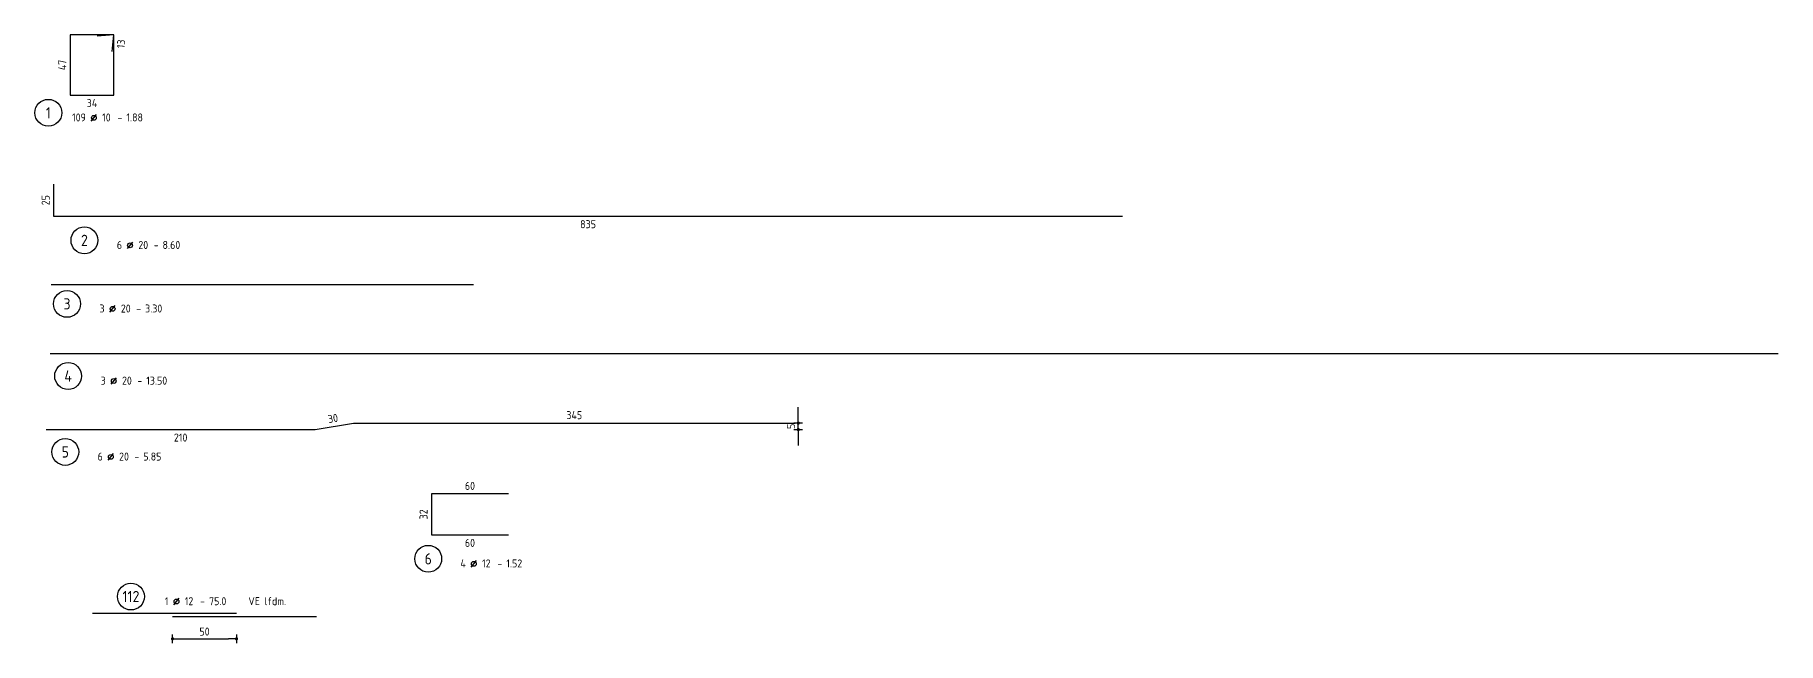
# Model space of a CAD drawing. Extents: x 0 to 39.9, y -6 to 14.9.
# Drawn here: x 26.28 to 39.9, y 9.89 to 14.64 of the extents above; entities that cross this region are included whole.
import ezdxf
from ezdxf.enums import TextEntityAlignment as Align

# ---------------------------------------------------------------- set-up
doc = ezdxf.new("R2010")
doc.units = 0
doc.header["$LTSCALE"] = 0.25
doc.linetypes.add('AUSGEZOGEN', pattern=[1000.01, 1000, 0.01])
doc.layers.add('MASSE', color=7, linetype='Continuous')
doc.layers.add('RND', color=7, linetype='Continuous')
doc.layers.add('NOPLOT', color=7, linetype='Continuous', plot=False)
doc.styles.add('txt', font='isocp.shx')
doc.dimstyles.new('DOT_I', dxfattribs={"dimscale": 0.25, "dimtxt": 0.25, "dimasz": 0.25, "dimexe": 0.1, "dimexo": 0.3, "dimgap": 0.1, "dimtad": 1, "dimdec": 3, "dimzin": 3, "dimtxsty": 'txt', "dimblk": 'DOT', "dimblk1": 'DOT', "dimblk2": 'DOT', "dimsah": 1, "dimcen": 0.1, "dimse1": 1, "dimse2": 1, "dimazin": 0, "dimtfac": 1, "dimtdec": 4, "dimtix": 1, "dimtmove": 2, "dimatfit": 3, "dimfxl": 0, "dimtvp": 1, "dimtolj": 1, "dimtzin": 0, "dimarcsym": 0})

# ---------------------------------------------------------------- blocks, each defined once
blk = doc.blocks.new('RND_AUSZ')
at = {"layer": 'RND', "color": 7, "linetype": 'Continuous'}
blk.add_line((1.341, 0.262), (1.509, 0.466), dxfattribs=at)
at = {"layer": 'RND', "color": 1, "linetype": 'Continuous'}
blk.add_circle((0, 0.52), 0.42, dxfattribs=at)
at = {"layer": 'RND', "color": 7, "linetype": 'Continuous'}
blk.add_circle((1.425, 0.364), 0.075, dxfattribs=at)
at = {"layer": 'RND', "color": 7, "linetype": 'Continuous', "style": 'txt'}
blk.add_text('-', height=0.25, dxfattribs=at).set_placement((2.163, 0.25))
at = {"layer": 'RND', "color": 1, "linetype": 'Continuous', "style": 'txt'}
blk.add_attdef('POS', text='', height=0.35, dxfattribs=at).set_placement((0, 0.52), align=Align.MIDDLE)
at = {"layer": 'RND', "color": 7, "linetype": 'Continuous', "style": 'txt'}
for tag, p in [('WIEOFT', (-0.536, 0.25)), ('STK', (1.174, 0.25))]:
    blk.add_attdef(tag, text='', height=0.25, dxfattribs=at).set_placement(p, align=Align.RIGHT)
for tag, p in [('DS', (1.683, 0.25)), ('LANG', (2.441, 0.25)), ('TEXT', (3.669, 0.25))]:
    blk.add_attdef(tag, p, '', height=0.25, dxfattribs=at)
blk = doc.blocks.new('DOT')
at = {"layer": 'MASSE', "color": 7, "linetype": 'Continuous'}
for p, q in [((0, 0), (-1, 0)), ((0, 0.54), (0, -0.54))]:
    blk.add_line(p, q, dxfattribs=at)
at = {"layer": 'MASSE', "color": 7, "linetype": 'Continuous', "const_width": 0.2}
blk.add_lwpolyline([(-0.1, 0, 1), (0.1, 0, 1)], format="xyb", close=True, dxfattribs=at)
blk = doc.blocks.new('*D15')
at = {"layer": 'Defpoints', "color": 0, "linetype": 'AUSGEZOGEN', "transparency": 16777216}
for p in [(32.242, 11.604), (32.242, 11.604), (32.242, 11.554)]:
    blk.add_point(p, dxfattribs=at)
at = {"layer": 'NOPLOT', "color": 0, "linetype": 'AUSGEZOGEN', "lineweight": -2, "transparency": 16777216}
for p, q in [((32.242, 11.666), (32.242, 11.729)), ((32.242, 11.554), (32.242, 11.604)), ((32.242, 11.491), (32.242, 11.429))]:
    blk.add_line(p, q, dxfattribs=at)
at = {"layer": 'NOPLOT', "color": 0, "linetype": 'AUSGEZOGEN', "lineweight": -2, "transparency": 16777216, "xscale": 0.0625, "yscale": 0.0625, "zscale": 0.0625}
for p, rotation in [((32.242, 11.604), 270), ((32.242, 11.554), 90)]:
    blk.add_blockref('DOT', p, dxfattribs=dict(at, rotation=rotation))
at = {"layer": 'NOPLOT', "color": 0, "linetype": 'AUSGEZOGEN', "transparency": 16777216, "insert": (32.185, 11.579), "char_height": 0.0625, "attachment_point": 5, "rotation": 90, "style": 'txt'}
blk.add_mtext('\\A1;5', dxfattribs=at)
blk = doc.blocks.new('*D20')
at = {"layer": 'Defpoints', "color": 0, "linetype": 'AUSGEZOGEN', "transparency": 16777216}
for p in [(27.353, 10.095), (27.853, 10.095), (27.853, 9.92)]:
    blk.add_point(p, dxfattribs=at)
at = {"layer": 'RND', "color": 0, "linetype": 'AUSGEZOGEN', "lineweight": -2, "transparency": 16777216}
blk.add_line((27.416, 9.92), (27.791, 9.92), dxfattribs=at)
at = {"layer": 'RND', "color": 0, "linetype": 'AUSGEZOGEN', "lineweight": -2, "transparency": 16777216, "xscale": 0.0625, "yscale": 0.0625, "zscale": 0.0625, "rotation": 180}
blk.add_blockref('DOT', (27.353, 9.92), dxfattribs=at)
at = {"layer": 'RND', "color": 0, "linetype": 'AUSGEZOGEN', "lineweight": -2, "transparency": 16777216, "xscale": 0.0625, "yscale": 0.0625, "zscale": 0.0625}
blk.add_blockref('DOT', (27.853, 9.92), dxfattribs=at)
at = {"layer": 'RND', "color": 0, "linetype": 'AUSGEZOGEN', "transparency": 16777216, "insert": (27.603, 9.976), "char_height": 0.0625, "attachment_point": 5, "style": 'txt'}
blk.add_mtext('\\A1;50', dxfattribs=at)

msp = doc.modelspace()

# ---------------------------------------------------------------- linework, layer by layer
at = {"layer": 'RND', "color": 1, "linetype": 'AUSGEZOGEN'}
for points in [[(26.8827, 14.5067), (26.8941, 14.6362), (26.5541, 14.6362), (26.5541, 14.1662), (26.8941, 14.1662), (26.8941, 14.6362), (26.7646, 14.6248)], [(26.4244, 13.4701), (26.4244, 13.2201), (34.7744, 13.2201)], [(29.7043, 12.6831), (26.4043, 12.6831)], [(26.3969, 12.1483), (39.8969, 12.1483)], [(26.3666, 11.5539), (28.4666, 11.5539), (28.7666, 11.6039), (32.2166, 11.6039)], [(29.9766, 11.0513), (29.3766, 11.0513), (29.3766, 10.7313), (29.9766, 10.7313)], [(26.7282, 10.1196), (27.8532, 10.1196)], [(27.3532, 10.0946), (28.4782, 10.0946)]]:
    msp.add_lwpolyline(points, dxfattribs=at)

# ---------------------------------------------------------------- block references
at = {"layer": 'RND', "color": 7, "linetype": 'AUSGEZOGEN', "xscale": 0.25, "yscale": 0.25, "zscale": 0.25}
for p, values in [((26.3826, 13.8975), {'POS': '1', 'STK': '109', 'DS': '10', 'LANG': '1.88'}), ((26.5377, 11.842), {'POS': '4', 'STK': '3', 'DS': '20', 'LANG': '13.50'}), ((26.5149, 11.249), {'POS': '5', 'STK': '6', 'DS': '20', 'LANG': '5.85'}), ((27.0282, 10.1196), {'POS': '112', 'STK': '1', 'DS': '12', 'LANG': '75.0', 'TEXT': 'VE lfdm.'})]:
    msp.add_blockref('RND_AUSZ', p, dxfattribs=at).add_auto_attribs(values)
at = {"layer": 'RND', "color": 1, "linetype": 'AUSGEZOGEN', "xscale": 0.25, "yscale": 0.25, "zscale": 0.25}
for p, values in [((26.6651, 12.9017), {'POS': '2', 'STK': '6', 'DS': '20', 'LANG': '8.60'}), ((26.5287, 12.4054), {'POS': '3', 'STK': '3', 'DS': '20', 'LANG': '3.30'}), ((29.3507, 10.4144), {'POS': '6', 'STK': '4', 'DS': '12', 'LANG': '1.52'})]:
    msp.add_blockref('RND_AUSZ', p, dxfattribs=at).add_auto_attribs(values)

# ---------------------------------------------------------------- texts
at = {"layer": 'NOPLOT', "color": 7, "linetype": 'AUSGEZOGEN', "style": 'txt'}
msp.add_text('30', height=0.063, rotation=9.46232, dxfattribs=at).set_placement((28.6063, 11.6406), align=Align.MIDDLE)
for s, p in [('345', (30.4916, 11.6664)), ('210', (27.4166, 11.4914))]:
    msp.add_text(s, height=0.063, dxfattribs=at).set_placement(p, align=Align.MIDDLE)
at = {"layer": 'RND', "color": 7, "linetype": 'AUSGEZOGEN', "style": 'txt'}
for s, height, rotation, p in [('13', 0.0625, 84.99986, (26.9507, 14.566)), ('47', 0.0625, 90, (26.4916, 14.4012)), ('25', 0.063, 90, (26.3619, 13.3451)), ('32', 0.063, 90, (29.3141, 10.8913))]:
    msp.add_text(s, height=height, rotation=rotation, dxfattribs=at).set_placement(p, align=Align.MIDDLE)
for s, height, p in [('34', 0.0625, (26.7241, 14.1037)), ('835', 0.063, (30.5994, 13.1576)), ('60', 0.063, (29.6766, 11.1138)), ('60', 0.063, (29.6766, 10.6688))]:
    msp.add_text(s, height=height, dxfattribs=at).set_placement(p, align=Align.MIDDLE)

# ---------------------------------------------------------------- dimensions: what is measured, and where the dimension line sits
at = {"layer": 'NOPLOT', "color": 7, "linetype": 'AUSGEZOGEN'}
dim = msp.add_linear_dim(base=(32.2416, 11.6039), p1=(32.2416, 11.5539), p2=(32.2416, 11.6039), angle=90, dimstyle='DOT_I', override={"dimdec": 0, "dimlfac": 100}, dxfattribs=at)
dim.commit()
dim.dimension.update_dxf_attribs({"geometry": '*D15', "text_midpoint": (32.1853, 11.5789)})
at = {"layer": 'RND', "color": 7, "linetype": 'AUSGEZOGEN'}
dim = msp.add_linear_dim(base=(27.8532, 9.9196), p1=(27.3532, 10.0946), p2=(27.8532, 10.0946), dimstyle='DOT_I', override={"dimdec": 0, "dimlfac": 100}, dxfattribs=at)
dim.commit()
dim.dimension.update_dxf_attribs({"geometry": '*D20', "text_midpoint": (27.6032, 9.9759)})

doc.saveas('drawing.dxf')
